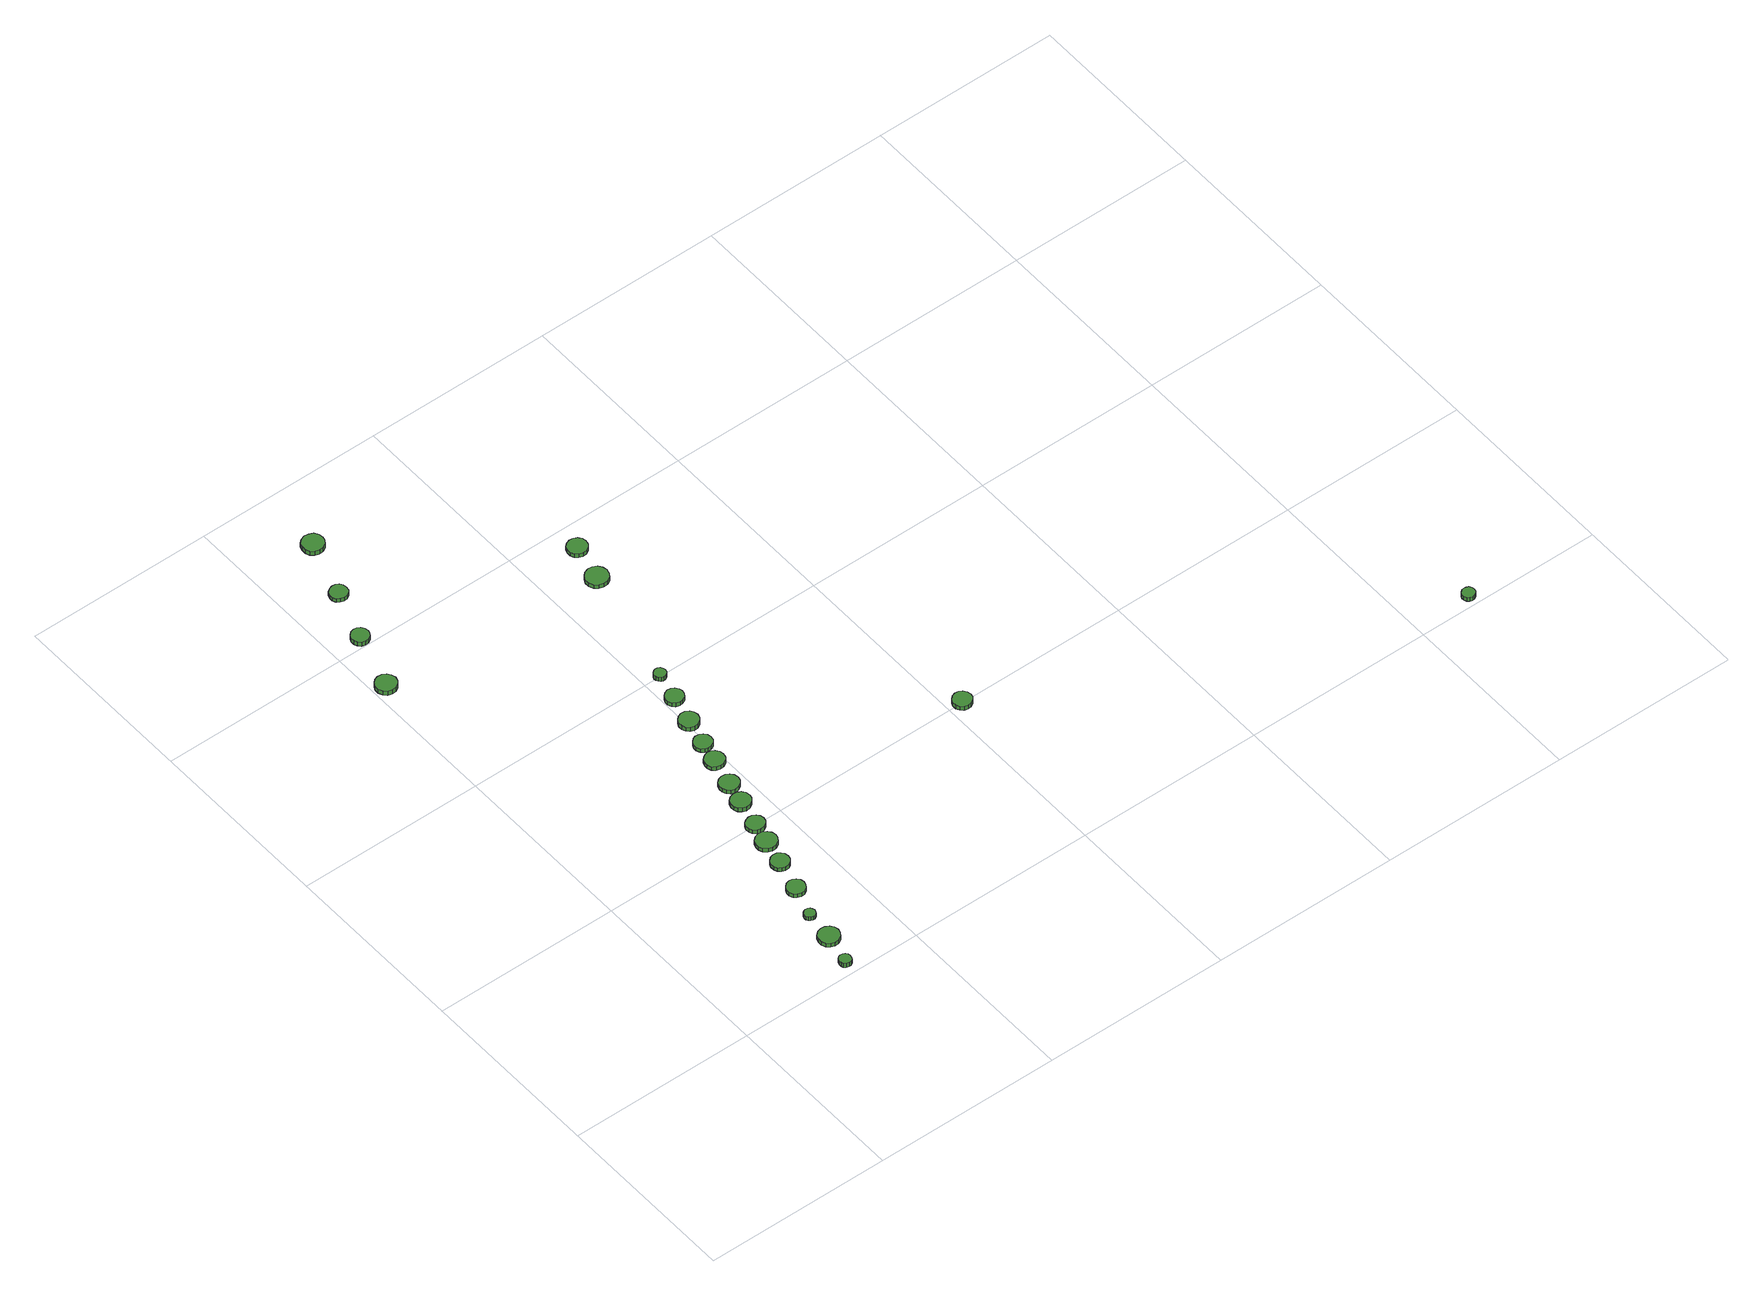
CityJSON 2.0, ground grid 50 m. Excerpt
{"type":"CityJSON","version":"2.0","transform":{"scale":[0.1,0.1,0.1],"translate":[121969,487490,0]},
"CityObjects":{
"tree1":{"type":"SolitaryVegetationObject","attributes":{"function":"something"},"geometry":[{"type":"MultiSurface","lod":"1","boundaries":[[[0,1,2,3,4,5,6,7,8,9,10,11,12,13,14]],[[15,16,17,18,19,20,21,22,23,24,25,26,27,28,29]],[[0,29,28,1]],[[1,28,27,2]],[[2,27,26,3]],[[3,26,25,4]],[[4,25,24,5]],[[5,24,23,6]],[[6,23,22,7]],[[7,22,21,8]],[[8,21,20,9]],[[9,20,19,10]],[[10,19,18,11]],[[11,18,17,12]],[[12,17,16,13]],[[13,16,15,14]],[[14,15,29,0]]]}]},
"tree2":{"type":"SolitaryVegetationObject","attributes":{"function":"something"},"geometry":[{"type":"MultiSurface","lod":"1","boundaries":[[[30,31,32,33,34,35,36,37,38,39,40,41,42,43,44]],[[45,46,47,48,49,50,51,52,53,54,55,56,57,58,59]],[[30,59,58,31]],[[31,58,57,32]],[[32,57,56,33]],[[33,56,55,34]],[[34,55,54,35]],[[35,54,53,36]],[[36,53,52,37]],[[37,52,51,38]],[[38,51,50,39]],[[39,50,49,40]],[[40,49,48,41]],[[41,48,47,42]],[[42,47,46,43]],[[43,46,45,44]],[[44,45,59,30]]]}]},
"tree3":{"type":"SolitaryVegetationObject","attributes":{"function":"something"},"geometry":[{"type":"MultiSurface","lod":"1","boundaries":[[[60,61,62,63,64,65,66,67,68,69,70,71,72,73,74]],[[75,76,77,78,79,80,81,82,83,84,85,86,87,88,89]],[[60,89,88,61]],[[61,88,87,62]],[[62,87,86,63]],[[63,86,85,64]],[[64,85,84,65]],[[65,84,83,66]],[[66,83,82,67]],[[67,82,81,68]],[[68,81,80,69]],[[69,80,79,70]],[[70,79,78,71]],[[71,78,77,72]],[[72,77,76,73]],[[73,76,75,74]],[[74,75,89,60]]]}]},
"tree4":{"type":"SolitaryVegetationObject","attributes":{"function":"something"},"geometry":[{"type":"MultiSurface","lod":"1","boundaries":[[[90,91,92,93,94,95,96,97,98,99,100,101,102,103,104]],[[105,106,107,108,109,110,111,112,113,114,115,116,117,118,119]],[[90,119,118,91]],[[91,118,117,92]],[[92,117,116,93]],[[93,116,115,94]],[[94,115,114,95]],[[95,114,113,96]],[[96,113,112,97]],[[97,112,111,98]],[[98,111,110,99]],[[99,110,109,100]],[[100,109,108,101]],[[101,108,107,102]],[[102,107,106,103]],[[103,106,105,104]],[[104,105,119,90]]]}]},
"tree5":{"type":"SolitaryVegetationObject","attributes":{"function":"something"},"geometry":[{"type":"MultiSurface","lod":"1","boundaries":[[[120,121,122,123,124,125,126,127,128,129,130,131,132,133,134]],[[135,136,137,138,139,140,141,142,143,144,145,146,147,148,149]],[[120,149,148,121]],[[121,148,147,122]],[[122,147,146,123]],[[123,146,145,124]],[[124,145,144,125]],[[125,144,143,126]],[[126,143,142,127]],[[127,142,141,128]],[[128,141,140,129]],[[129,140,139,130]],[[130,139,138,131]],[[131,138,137,132]],[[132,137,136,133]],[[133,136,135,134]],[[134,135,149,120]]]}]},
"tree6":{"type":"SolitaryVegetationObject","attributes":{"function":"something"},"geometry":[{"type":"MultiSurface","lod":"1","boundaries":[[[150,151,152,153,154,155,156,157,158,159,160,161,162,163,164]],[[165,166,167,168,169,170,171,172,173,174,175,176,177,178,179]],[[150,179,178,151]],[[151,178,177,152]],[[152,177,176,153]],[[153,176,175,154]],[[154,175,174,155]],[[155,174,173,156]],[[156,173,172,157]],[[157,172,171,158]],[[158,171,170,159]],[[159,170,169,160]],[[160,169,168,161]],[[161,168,167,162]],[[162,167,166,163]],[[163,166,165,164]],[[164,165,179,150]]]}]},
"tree7":{"type":"SolitaryVegetationObject","attributes":{"function":"something"},"geometry":[{"type":"MultiSurface","lod":"1","boundaries":[[[180,181,182,183,184,185,186,187,188,189,190,191,192,193,194]],[[195,196,197,198,199,200,201,202,203,204,205,206,207,208,209]],[[180,209,208,181]],[[181,208,207,182]],[[182,207,206,183]],[[183,206,205,184]],[[184,205,204,185]],[[185,204,203,186]],[[186,203,202,187]],[[187,202,201,188]],[[188,201,200,189]],[[189,200,199,190]],[[190,199,198,191]],[[191,198,197,192]],[[192,197,196,193]],[[193,196,195,194]],[[194,195,209,180]]]}]},
"tree8":{"type":"SolitaryVegetationObject","attributes":{"function":"something"},"geometry":[{"type":"MultiSurface","lod":"1","boundaries":[[[210,211,212,213,214,215,216,217,218,219,220,221,222,223,224]],[[225,226,227,228,229,230,231,232,233,234,235,236,237,238,239]],[[210,239,238,211]],[[211,238,237,212]],[[212,237,236,213]],[[213,236,235,214]],[[214,235,234,215]],[[215,234,233,216]],[[216,233,232,217]],[[217,232,231,218]],[[218,231,230,219]],[[219,230,229,220]],[[220,229,228,221]],[[221,228,227,222]],[[222,227,226,223]],[[223,226,225,224]],[[224,225,239,210]]]}]},
"tree9":{"type":"SolitaryVegetationObject","attributes":{"function":"something"},"geometry":[{"type":"MultiSurface","lod":"1","boundaries":[[[240,241,242,243,244,245,246,247,248,249,250,251,252,253,254]],[[255,256,257,258,259,260,261,262,263,264,265,266,267,268,269]],[[240,269,268,241]],[[241,268,267,242]],[[242,267,266,243]],[[243,266,265,244]],[[244,265,264,245]],[[245,264,263,246]],[[246,263,262,247]],[[247,262,261,248]],[[248,261,260,249]],[[249,260,259,250]],[[250,259,258,251]],[[251,258,257,252]],[[252,257,256,253]],[[253,256,255,254]],[[254,255,269,240]]]}]},
"tree10":{"type":"SolitaryVegetationObject","attributes":{"function":"something"},"geometry":[{"type":"MultiSurface","lod":"1","boundaries":[[[270,271,272,273,274,275,276,277,278,279,280,281,282,283,284]],[[285,286,287,288,289,290,291,292,293,294,295,296,297,298,299]],[[270,299,298,271]],[[271,298,297,272]],[[272,297,296,273]],[[273,296,295,274]],[[274,295,294,275]],[[275,294,293,276]],[[276,293,292,277]],[[277,292,291,278]],[[278,291,290,279]],[[279,290,289,280]],[[280,289,288,281]],[[281,288,287,282]],[[282,287,286,283]],[[283,286,285,284]],[[284,285,299,270]]]}]},
"tree11":{"type":"SolitaryVegetationObject","attributes":{"function":"something"},"geometry":[{"type":"MultiSurface","lod":"1","boundaries":[[[300,301,302,303,304,305,306,307,308,309,310,311,312,313,314]],[[315,316,317,318,319,320,321,322,323,324,325,326,327,328,329]],[[300,329,328,301]],[[301,328,327,302]],[[302,327,326,303]],[[303,326,325,304]],[[304,325,324,305]],[[305,324,323,306]],[[306,323,322,307]],[[307,322,321,308]],[[308,321,320,309]],[[309,320,319,310]],[[310,319,318,311]],[[311,318,317,312]],[[312,317,316,313]],[[313,316,315,314]],[[314,315,329,300]]]}]},
"tree12":{"type":"SolitaryVegetationObject","attributes":{"function":"something"},"geometry":[{"type":"MultiSurface","lod":"1","boundaries":[[[330,331,332,333,334,335,336,337,338,339,340,341,342,343,344]],[[345,346,347,348,349,350,351,352,353,354,355,356,357,358,359]],[[330,359,358,331]],[[331,358,357,332]],[[332,357,356,333]],[[333,356,355,334]],[[334,355,354,335]],[[335,354,353,336]],[[336,353,352,337]],[[337,352,351,338]],[[338,351,350,339]],[[339,350,349,340]],[[340,349,348,341]],[[341,348,347,342]],[[342,347,346,343]],[[343,346,345,344]],[[344,345,359,330]]]}]},
"tree13":{"type":"SolitaryVegetationObject","attributes":{"function":"something"},"geometry":[{"type":"MultiSurface","lod":"1","boundaries":[[[360,361,362,363,364,365,366,367,368,369,370,371,372,373,374]],[[375,376,377,378,379,380,381,382,383,384,385,386,387,388,389]],[[360,389,388,361]],[[361,388,387,362]],[[362,387,386,363]],[[363,386,385,364]],[[364,385,384,365]],[[365,384,383,366]],[[366,383,382,367]],[[367,382,381,368]],[[368,381,380,369]],[[369,380,379,370]],[[370,379,378,371]],[[371,378,377,372]],[[372,377,376,373]],[[373,376,375,374]],[[374,375,389,360]]]}]},
"tree14":{"type":"SolitaryVegetationObject","attributes":{"function":"something"},"geometry":[{"type":"MultiSurface","lod":"1","boundaries":[[[390,391,392,393,394,395,396,397,398,399,400,401,402,403,404]],[[405,406,407,408,409,410,411,412,413,414,415,416,417,418,419]],[[390,419,418,391]],[[391,418,417,392]],[[392,417,416,393]],[[393,416,415,394]],[[394,415,414,395]],[[395,414,413,396]],[[396,413,412,397]],[[397,412,411,398]],[[398,411,410,399]],[[399,410,409,400]],[[400,409,408,401]],[[401,408,407,402]],[[402,407,406,403]],[[403,406,405,404]],[[404,405,419,390]]]}]},
"tree15":{"type":"SolitaryVegetationObject","attributes":{"function":"something"},"geometry":[{"type":"MultiSurface","lod":"1","boundaries":[[[420,421,422,423,424,425,426,427,428,429,430,431,432,433,434]],[[435,436,437,438,439,440,441,442,443,444,445,446,447,448,449]],[[420,449,448,421]],[[421,448,447,422]],[[422,447,446,423]],[[423,446,445,424]],[[424,445,444,425]],[[425,444,443,426]],[[426,443,442,427]],[[427,442,441,428]],[[428,441,440,429]],[[429,440,439,430]],[[430,439,438,431]],[[431,438,437,432]],[[432,437,436,433]],[[433,436,435,434]],[[434,435,449,420]]]}]},
"tree16":{"type":"SolitaryVegetationObject","attributes":{"function":"something"},"geometry":[{"type":"MultiSurface","lod":"1","boundaries":[[[450,451,452,453,454,455,456,457,458,459,460,461,462,463,464]],[[465,466,467,468,469,470,471,472,473,474,475,476,477,478,479]],[[450,479,478,451]],[[451,478,477,452]],[[452,477,476,453]],[[453,476,475,454]],[[454,475,474,455]],[[455,474,473,456]],[[456,473,472,457]],[[457,472,471,458]],[[458,471,470,459]],[[459,470,469,460]],[[460,469,468,461]],[[461,468,467,462]],[[462,467,466,463]],[[463,466,465,464]],[[464,465,479,450]]]}]},
"tree17":{"type":"SolitaryVegetationObject","attributes":{"function":"something"},"geometry":[{"type":"MultiSurface","lod":"1","boundaries":[[[480,481,482,483,484,485,486,487,488,489,490,491,492,493,494]],[[495,496,497,498,499,500,501,502,503,504,505,506,507,508,509]],[[480,509,508,481]],[[481,508,507,482]],[[482,507,506,483]],[[483,506,505,484]],[[484,505,504,485]],[[485,504,503,486]],[[486,503,502,487]],[[487,502,501,488]],[[488,501,500,489]],[[489,500,499,490]],[[490,499,498,491]],[[491,498,497,492]],[[492,497,496,493]],[[493,496,495,494]],[[494,495,509,480]]]}]},
"tree18":{"type":"SolitaryVegetationObject","attributes":{"function":"something"},"geometry":[{"type":"MultiSurface","lod":"1","boundaries":[[[510,511,512,513,514,515,516,517,518,519,520,521,522,523,524]],[[525,526,527,528,529,530,531,532,533,534,535,536,537,538,539]],[[510,539,538,511]],[[511,538,537,512]],[[512,537,536,513]],[[513,536,535,514]],[[514,535,534,515]],[[515,534,533,516]],[[516,533,532,517]],[[517,532,531,518]],[[518,531,530,519]],[[519,530,529,520]],[[520,529,528,521]],[[521,528,527,522]],[[522,527,526,523]],[[523,526,525,524]],[[524,525,539,510]]]}]},
"tree19":{"type":"SolitaryVegetationObject","attributes":{"function":"something"},"geometry":[{"type":"MultiSurface","lod":"1","boundaries":[[[540,541,542,543,544,545,546,547,548,549,550,551,552,553,554]],[[555,556,557,558,559,560,561,562,563,564,565,566,567,568,569]],[[540,569,568,541]],[[541,568,567,542]],[[542,567,566,543]],[[543,566,565,544]],[[544,565,564,545]],[[545,564,563,546]],[[546,563,562,547]],[[547,562,561,548]],[[548,561,560,549]],[[549,560,559,550]],[[550,559,558,551]],[[551,558,557,552]],[[552,557,556,553]],[[553,556,555,554]],[[554,555,569,540]]]}]},
"tree20":{"type":"SolitaryVegetationObject","attributes":{"function":"something"},"geometry":[{"type":"MultiSurface","lod":"1","boundaries":[[[570,571,572,573,574,575,576,577,578,579,580,581,582,583,584]],[[585,586,587,588,589,590,591,592,593,594,595,596,597,598,599]],[[570,599,598,571]],[[571,598,597,572]],[[572,597,596,573]],[[573,596,595,574]],[[574,595,594,575]],[[575,594,593,576]],[[576,593,592,577]],[[577,592,591,578]],[[578,591,590,579]],[[579,590,589,580]],[[580,589,588,581]],[[581,588,587,582]],[[582,587,586,583]],[[583,586,585,584]],[[584,585,599,570]]]}]},
"tree21":{"type":"SolitaryVegetationObject","attributes":{"function":"something"},"geometry":[{"type":"MultiSurface","lod":"1","boundaries":[[[600,601,602,603,604,605,606,607,608,609,610,611,612,613,614]],[[615,616,617,618,619,620,621,622,623,624,625,626,627,628,629]],[[600,629,628,601]],[[601,628,627,602]],[[602,627,626,603]],[[603,626,625,604]],[[604,625,624,605]],[[605,624,623,606]],[[606,623,622,607]],[[607,622,621,608]],[[608,621,620,609]],[[609,620,619,610]],[[610,619,618,611]],[[611,618,617,612]],[[612,617,616,613]],[[613,616,615,614]],[[614,615,629,600]]]}]},
"tree22":{"type":"SolitaryVegetationObject","attributes":{"function":"something"},"geometry":[{"type":"MultiSurface","lod":"1","boundaries":[[[630,631,632,633,634,635,636,637,638,639,640,641,642,643,644]],[[645,646,647,648,649,650,651,652,653,654,655,656,657,658,659]],[[630,659,658,631]],[[631,658,657,632]],[[632,657,656,633]],[[633,656,655,634]],[[634,655,654,635]],[[635,654,653,636]],[[636,653,652,637]],[[637,652,651,638]],[[638,651,650,639]],[[639,650,649,640]],[[640,649,648,641]],[[641,648,647,642]],[[642,647,646,643]],[[643,646,645,644]],[[644,645,659,630]]]}]}
},
"vertices":[
[336,37,15],[335,43,15],[331,49,15],[325,52,15],[319,53,15],[312,51,15],[307,46,15],[305,40,15],[305,33,15],[307,27,15],[312,23,15],[319,21,15],[325,21,15],[331,25,15],[335,30,15],[335,30,2],[331,25,2],[325,21,2],[319,21,2],[312,23,2],[307,27,2],[305,33,2],[305,40,2],[307,46,2],[312,51,2],[319,53,2],[325,52,2],[331,49,2],[335,43,2],[336,37,2],
[366,119,14],[363,130,14],[356,139,14],[346,145,14],[335,146,14],[324,143,14],[315,135,14],[311,125,14],[311,113,14],[315,102,14],[324,95,14],[335,91,14],[346,92,14],[356,98,14],[363,108,14],[363,108,2],[356,98,2],[346,92,2],[335,91,2],[324,95,2],[315,102,2],[311,113,2],[311,125,2],[315,135,2],[324,143,2],[335,146,2],[346,145,2],[356,139,2],[363,130,2],[366,119,2],
[362,201,13],[360,207,13],[357,212,13],[352,215,13],[346,215,13],[340,214,13],[336,210,13],[333,204,13],[333,198,13],[336,193,13],[340,189,13],[346,187,13],[352,187,13],[357,190,13],[360,195,13],[360,195,1],[357,190,1],[352,187,1],[346,187,1],[340,189,1],[336,193,1],[333,198,1],[333,204,1],[336,210,1],[340,214,1],[346,215,1],[352,215,1],[357,212,1],[360,207,1],[362,201,1],
[61,1370,16],[58,1382,16],[52,1391,16],[42,1397,16],[30,1398,16],[19,1394,16],[11,1387,16],[6,1376,16],[6,1365,16],[11,1354,16],[19,1346,16],[30,1343,16],[42,1344,16],[52,1350,16],[58,1359,16],[58,1359,3],[52,1350,3],[42,1344,3],[30,1343,3],[19,1346,3],[11,1354,3],[6,1365,3],[6,1376,3],[11,1387,3],[19,1394,3],[30,1398,3],[42,1397,3],[52,1391,3],[58,1382,3],[61,1370,3],
[397,284,14],[395,294,14],[389,302,14],[380,307,14],[371,308,14],[361,305,14],[354,298,14],[350,289,14],[350,279,14],[354,270,14],[361,264,14],[371,260,14],[380,261,14],[389,266,14],[395,275,14],[395,275,1],[389,266,1],[380,261,1],[371,260,1],[361,264,1],[354,270,1],[350,279,1],[350,289,1],[354,298,1],[361,305,1],[371,308,1],[380,307,1],[389,302,1],[395,294,1],[397,284,1],
[420,371,13],[418,381,13],[412,389,13],[404,394,13],[394,395,13],[384,392,13],[377,385,13],[373,376,13],[373,366,13],[377,357,13],[384,350,13],[394,347,13],[404,348,13],[412,353,13],[418,361,13],[418,361,1],[412,353,1],[404,348,1],[394,347,1],[384,350,1],[377,357,1],[373,366,1],[373,376,1],[377,385,1],[384,392,1],[394,395,1],[404,394,1],[412,389,1],[418,381,1],[420,371,1],
[102,1522,18],[100,1532,18],[95,1540,18],[86,1545,18],[77,1546,18],[67,1543,18],[60,1536,18],[56,1527,18],[56,1518,18],[60,1509,18],[67,1502,18],[77,1499,18],[86,1500,18],[95,1505,18],[100,1513,18],[100,1513,5],[95,1505,5],[86,1500,5],[77,1499,5],[67,1502,5],[60,1509,5],[56,1518,5],[56,1527,5],[60,1536,5],[67,1543,5],[77,1546,5],[86,1545,5],[95,1540,5],[100,1532,5],[102,1522,5],
[439,440,14],[436,451,14],[429,460,14],[419,466,14],[408,467,14],[397,464,14],[388,456,14],[384,446,14],[384,434,14],[388,424,14],[397,416,14],[408,412,14],[419,413,14],[429,419,14],[436,429,14],[436,429,2],[429,419,2],[419,413,2],[408,412,2],[397,416,2],[388,424,2],[384,434,2],[384,446,2],[388,456,2],[397,464,2],[408,467,2],[419,466,2],[429,460,2],[436,451,2],[439,440,2],
[449,498,15],[447,507,15],[441,515,15],[432,520,15],[422,521,15],[413,518,15],[405,512,15],[401,503,15],[401,493,15],[405,484,15],[413,477,15],[422,474,15],[432,475,15],[441,480,15],[447,488,15],[447,488,2],[441,480,2],[432,475,2],[422,474,2],[413,477,2],[405,484,2],[401,493,2],[401,503,2],[405,512,2],[413,518,2],[422,521,2],[432,520,2],[441,515,2],[447,507,2],[449,498,2],
[469,574,14],[467,585,14],[460,594,14],[451,599,14],[440,600,14],[430,597,14],[422,590,14],[418,580,14],[418,569,14],[422,559,14],[430,552,14],[440,548,14],[451,550,14],[460,555,14],[467,564,14],[467,564,1],[460,555,1],[451,550,1],[440,548,1],[430,552,1],[422,559,1],[418,569,1],[418,580,1],[422,590,1],[430,597,1],[440,600,1],[451,599,1],[460,594,1],[467,585,1],[469,574,1],
[147,1658,20],[145,1667,20],[140,1675,20],[131,1680,20],[122,1681,20],[113,1678,20],[105,1672,20],[101,1663,20],[101,1653,20],[105,1644,20],[113,1638,20],[122,1635,20],[131,1636,20],[140,1641,20],[145,1648,20],[145,1648,8],[140,1641,8],[131,1636,8],[122,1635,8],[113,1638,8],[105,1644,8],[101,1653,8],[101,1663,8],[105,1672,8],[113,1678,8],[122,1681,8],[131,1680,8],[140,1675,8],[145,1667,8],[147,1658,8],
[483,634,14],[481,645,14],[474,654,14],[465,659,14],[454,660,14],[444,657,14],[436,650,14],[432,640,14],[432,629,14],[436,619,14],[444,612,14],[454,608,14],[465,610,14],[474,615,14],[481,624,14],[481,624,2],[474,615,2],[465,610,2],[454,608,2],[444,612,2],[436,619,2],[432,629,2],[432,640,2],[436,650,2],[444,657,2],[454,660,2],[465,659,2],[474,654,2],[481,645,2],[483,634,2],
[501,711,16],[499,721,16],[493,730,16],[483,736,16],[473,737,16],[462,733,16],[454,726,16],[450,716,16],[450,706,16],[454,696,16],[462,688,16],[473,685,16],[483,686,16],[493,692,16],[499,700,16],[499,700,4],[493,692,4],[483,686,4],[473,685,4],[462,688,4],[454,696,4],[450,706,4],[450,716,4],[454,726,4],[462,733,4],[473,737,4],[483,736,4],[493,730,4],[499,721,4],[501,711,4],
[200,1812,23],[198,1824,23],[191,1834,23],[180,1839,23],[169,1841,23],[157,1837,23],[148,1829,23],[144,1818,23],[144,1806,23],[148,1795,23],[157,1788,23],[169,1784,23],[180,1785,23],[191,1791,23],[198,1801,23],[198,1801,10],[191,1791,10],[180,1785,10],[169,1784,10],[157,1788,10],[148,1795,10],[144,1806,10],[144,1818,10],[148,1829,10],[157,1837,10],[169,1841,10],[180,1839,10],[191,1834,10],[198,1824,10],[200,1812,10],
[512,770,16],[510,780,16],[504,788,16],[495,793,16],[485,794,16],[476,791,16],[469,784,16],[465,775,16],[465,765,16],[469,756,16],[476,749,16],[485,746,16],[495,747,16],[504,752,16],[510,760,16],[510,760,4],[504,752,4],[495,747,4],[485,746,4],[476,749,4],[469,756,4],[465,765,4],[465,775,4],[469,784,4],[476,791,4],[485,794,4],[495,793,4],[504,788,4],[510,780,4],[512,770,4],
[530,842,19],[528,853,19],[522,861,19],[512,867,19],[501,868,19],[491,864,19],[483,857,19],[479,847,19],[479,837,19],[483,827,19],[491,820,19],[501,816,19],[512,817,19],[522,823,19],[528,831,19],[528,831,6],[522,823,6],[512,817,6],[501,816,6],[491,820,6],[483,827,6],[479,837,6],[479,847,6],[483,857,6],[491,864,6],[501,868,6],[512,867,6],[522,861,6],[528,853,6],[530,842,6],
[547,919,22],[545,928,22],[539,937,22],[530,941,22],[521,943,22],[511,939,22],[504,933,22],[500,924,22],[500,914,22],[504,905,22],[511,898,22],[521,895,22],[530,896,22],[539,901,22],[545,909,22],[545,909,9],[539,901,9],[530,896,9],[521,895,9],[511,898,9],[504,905,9],[500,914,9],[500,924,9],[504,933,9],[511,939,9],[521,943,9],[530,941,9],[539,937,9],[545,928,9],[547,919,9],
[554,991,28],[553,997,28],[549,1003,28],[543,1006,28],[537,1007,28],[531,1005,28],[526,1000,28],[523,994,28],[523,988,28],[526,982,28],[531,977,28],[537,975,28],[543,976,28],[549,979,28],[553,984,28],[553,984,15],[549,979,15],[543,976,15],[537,975,15],[531,977,15],[526,982,15],[523,988,15],[523,994,15],[526,1000,15],[531,1005,15],[537,1007,15],[543,1006,15],[549,1003,15],[553,997,15],[554,991,15],
[644,1318,29],[641,1330,29],[634,1340,29],[623,1346,29],[611,1347,29],[599,1343,29],[590,1335,29],[585,1324,29],[585,1311,29],[590,1300,29],[599,1292,29],[611,1288,29],[623,1289,29],[634,1295,29],[641,1305,29],[641,1305,17],[634,1295,17],[623,1289,17],[611,1288,17],[599,1292,17],[590,1300,17],[585,1311,17],[585,1324,17],[590,1335,17],[599,1343,17],[611,1347,17],[623,1346,17],[634,1340,17],[641,1330,17],[644,1318,17],
[662,1418,30],[660,1428,30],[653,1437,30],[644,1442,30],[633,1443,30],[623,1440,30],[615,1433,30],[611,1423,30],[611,1412,30],[615,1402,30],[623,1395,30],[633,1392,30],[644,1393,30],[653,1398,30],[660,1407,30],[660,1407,18],[653,1398,18],[644,1393,18],[633,1392,18],[623,1395,18],[615,1402,18],[611,1412,18],[611,1423,18],[615,1433,18],[623,1440,18],[633,1443,18],[644,1442,18],[653,1437,18],[660,1428,18],[662,1418,18],
[1057,492,26],[1055,502,26],[1049,511,26],[1040,516,26],[1030,517,26],[1020,514,26],[1013,507,26],[1008,498,26],[1008,487,26],[1013,478,26],[1020,471,26],[1030,468,26],[1040,469,26],[1049,474,26],[1055,483,26],[1055,483,13],[1049,474,13],[1040,469,13],[1030,468,13],[1020,471,13],[1013,478,13],[1008,487,13],[1008,498,13],[1013,507,13],[1020,514,13],[1030,517,13],[1040,516,13],[1049,511,13],[1055,502,13],[1057,492,13],
[2168,22,25],[2167,29,25],[2163,35,25],[2157,38,25],[2150,39,25],[2143,37,25],[2138,32,25],[2135,26,25],[2135,19,25],[2138,12,25],[2143,8,25],[2150,5,25],[2157,6,25],[2163,10,25],[2167,15,25],[2167,15,12],[2163,10,12],[2157,6,12],[2150,5,12],[2143,8,12],[2138,12,12],[2135,19,12],[2135,26,12],[2138,32,12],[2143,37,12],[2150,39,12],[2157,38,12],[2163,35,12],[2167,29,12],[2168,22,12]
]}
